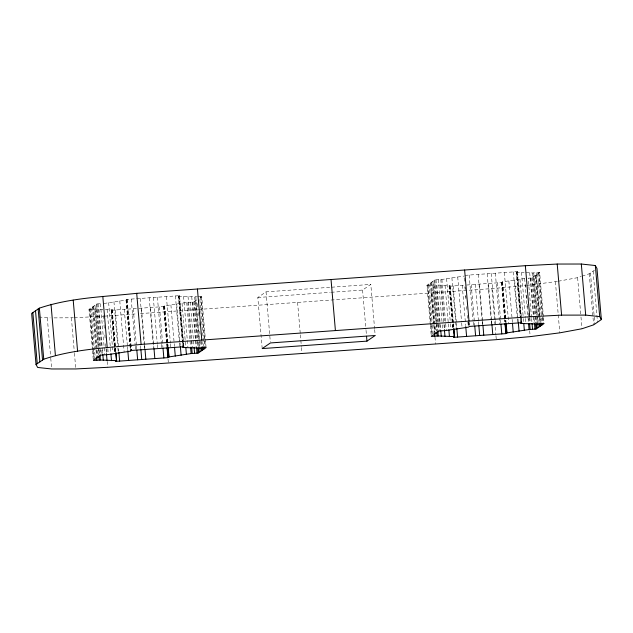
<?xml version="1.0" encoding="UTF-8"?>
<svg xmlns="http://www.w3.org/2000/svg" width="633" height="633" viewBox="0 0 633 633"><rect width="100%" height="100%" fill="white"/><g stroke="black" fill="none" stroke-linecap="round" stroke-linejoin="round"><path stroke-width="0.47" stroke-dasharray="3.17 2.37" d="M92.426 349.709L88.968 309.434L96.944 303.975L102.055 303.611M114.375 347.628L111.179 310.305L112.239 309.569L115.863 351.806M103.954 303.476L126.054 300.113L127.122 299.385L135.715 298.768M139.007 308.326L163.559 306.578L164.627 305.85L186.727 302.487L193.738 301.988L197.1 299.678M182.818 347.462L178.435 296.386L179.503 295.658L183.459 341.82M206.089 347.604L201.705 296.521L199.712 297.89L203.921 347.003M262.197 348.585L257.813 297.502L266.042 291.868L330.663 287.271M331.249 292.28L362.574 290.056L370.803 284.415L374.594 328.622M430.282 324.689L426.911 285.396L434.887 279.936L441.897 279.438L463.997 276.075M452.658 327.522L449.121 286.266L450.182 285.538L453.386 322.862M466.719 285.016L501.502 282.54L502.57 281.812L525.762 278.37M520.761 323.431L516.378 272.348L517.446 271.62L521.821 322.695M531.538 317.489L528.167 278.196L531.673 277.95L539.648 272.491L543.438 316.69M582.091 276.178L589.252 273.772L594.442 270.228M558.306 281.226L577.612 277.673L581.197 276.471M526.759 285.436L557.341 281.408M198.382 309.466L491.912 288.593L525.801 285.562L526.142 289.487M136.617 298.705L179.503 295.658M465.065 275.347L517.446 271.62M178.435 296.386L197.401 296.83M198.2 296.774L201.705 296.521M331.645 287.208L370.803 284.415M525.96 272.451L532.638 272.989L539.648 272.491M88.968 309.434L95.979 308.936L102.665 309.474L102.831 311.436M426.911 285.396L433.921 284.897L450.182 285.538M257.813 297.502L330.268 292.351M111.179 310.305L137.369 308.437M449.121 286.266L465.817 285.079M104.255 316.16L136.578 313.865M140.494 313.58L197.401 309.537M54.05 317.893L73.333 317.774M74.298 317.726L103.274 316.231M516.378 272.348L524.171 272.404M105.339 309.537L112.239 309.569M38.89 316.991L50.197 317.901M593.113 271.13L597.489 322.205M590.462 272.95L594.838 324.025M589.252 273.772L593.635 324.848M577.612 277.673L580.896 315.978M580.975 316.967L581.988 328.749M555.41 281.764L559.794 332.839M543.525 317.671L544.032 323.566M539.023 272.918L543.407 323.993M538.556 272.57L542.346 316.769M542.426 317.75L542.932 323.645M537.654 273.852L541.864 322.965M536.143 272.736L540.527 323.811M536.286 274.793L540.495 323.906M535.66 275.22L539.197 316.468M539.284 317.457L539.704 322.363M535.043 275.648L539.079 322.79M533.738 272.91L538.113 323.985M533.666 276.581L537.631 322.751M532.638 272.989L537.021 324.064M532.298 277.523L536.175 322.703M531.673 277.95L535.55 323.131M530.581 278.029L533.951 317.315M534.03 318.296L534.458 323.21M529.686 272.665L534.062 323.74M531.625 318.47L531.957 322.395M529.829 317.631L530.335 323.526M529.133 317.655L529.465 321.588M526.648 295.382L526.98 299.306M527.4 304.22L527.74 308.152M528.159 313.058L528.919 321.904M529.679 330.743L530.185 336.637M524.662 278.449L528.373 321.667M521.497 272.348L525.374 317.529M525.461 318.51L525.881 323.423M519.978 279.311L523.262 317.624M523.349 318.605L523.602 321.548M517.28 271.739L521.655 322.814M516.916 271.984L520.872 318.154M520.951 319.135L521.291 323.059M516.544 272.237L520.927 323.313M514.684 280.174L518.3 322.403M513.355 271.913L517.311 318.075M517.398 319.056L517.731 322.988M508.853 281.005L512.05 318.328M512.137 319.317L512.39 322.26M504.351 272.554L508.726 323.629M502.57 281.812L505.767 319.135M505.854 320.116L506.02 322.078M502.396 281.922L505.854 322.197M502.032 282.176L505.482 322.45M501.668 282.429L504.778 318.771M504.865 319.752L505.031 321.714M501.502 282.54L504.612 318.882M504.699 319.863L504.865 321.833M497.403 282.832L500.521 319.174M500.608 320.156L500.861 323.107M495.346 273.195L499.73 324.27M491.255 273.488L495.212 319.649M495.299 320.63L495.631 324.563M491.912 288.593L495.868 334.754M495.955 335.735L496.288 339.668M488.407 283.473L491.517 319.815M491.604 320.796L491.857 323.74M487.165 273.772L491.121 319.942M491.208 320.923L491.54 324.848M479.403 284.114L482.52 320.456M482.599 321.437L482.852 324.381M478.16 274.413L482.117 320.583M482.204 321.564L482.536 325.489M475.312 284.407L478.421 320.749M478.508 321.73L478.762 324.674M471.213 284.692L474.671 324.966M469.156 275.054L473.112 321.224M473.199 322.205L473.452 325.148M469.108 322.498L469.362 325.441M468.855 321.627L469.195 325.552M468.491 321.881L468.744 324.824M465.089 286.765L465.255 288.735M465.848 295.611L466.015 297.573M468.119 322.126L468.547 327.039M464.163 278.045L464.503 281.97M464.923 286.884L465.263 290.808M465.682 295.722L466.015 299.654M466.608 306.53L466.861 309.474M467.368 315.369L467.621 318.312M467.953 322.244L468.373 327.15M462.217 285.333L465.666 325.607M457.714 276.882L461.584 322.062M461.671 323.044L462.09 327.957M453.212 285.974L456.33 322.316M456.409 323.297L456.749 327.229M451.883 277.721L456.258 328.796M453.473 323.843L453.806 327.775M450.016 285.649L453.22 322.972M453.299 323.954L453.639 327.886M449.652 285.902L453.188 327.158M449.288 286.156L452.824 327.403M453.244 334.398L453.497 337.342M446.589 278.575L450.372 322.775M450.459 323.756L450.965 329.651M445.062 285.546L448.259 322.87M448.346 323.851L448.765 328.764M441.897 279.438L446.273 330.513M440.805 279.517L444.342 320.773M444.675 324.705L445.181 330.592M440.608 285.436L443.891 323.748M443.978 324.729L444.398 329.643M438.392 279.691L442.182 323.89M442.269 324.871L442.768 330.766M436.873 285.222L440.164 323.534M440.244 324.515L440.75 330.41M435.987 279.865L440.362 330.94M434.887 279.936L439.262 331.012M434.262 280.364L437.973 323.582M438.052 324.563L438.645 331.439M433.921 284.897L437.799 330.086M432.893 281.305L436.517 323.542M436.596 324.523L437.276 332.38M432.83 284.977L436.786 331.146M431.524 282.247L435.9 333.322M430.899 282.666L435.282 333.749M431.184 292.905L433.882 324.341M433.961 325.322L434.555 332.198M434.974 337.112L435.567 343.988M430.282 283.093L433.787 324.436M433.898 325.33L434.657 334.169M428.905 284.035L432.363 324.31M432.442 325.291L433.288 335.11M428.011 285.325L431.382 324.61M431.461 325.591L432.307 335.419M427.536 284.977L431.92 336.052M430.369 325.671L431.295 336.479M374.681 329.603L375.187 335.498M362.574 290.056L365.945 329.342M366.032 330.323L366.365 334.256M297.589 302.408L300.287 333.844M300.374 334.825L301.379 346.607M301.466 347.596L301.973 353.483M266.042 291.868L270.338 341.962M201.08 296.948L204.791 340.166M204.87 341.147L205.464 348.023M200.614 296.6L204.989 347.675M201.99 340.973L202.584 347.849M201.341 341.488L201.761 346.401M197.433 303.611L197.773 307.535M198.192 312.449L198.612 317.362M199.031 322.276L199.371 326.201M199.791 331.114L200.21 336.02M200.637 340.934L201.136 346.829M195.795 296.948L199.585 341.147M199.664 342.129L200.17 348.023M195.724 300.62L199.688 346.781M194.695 297.019L198.485 341.227M198.572 342.208L199.078 348.103M194.355 301.561L198.232 346.742M193.738 301.988L197.1 341.274M197.187 342.255L197.52 346.188M192.638 302.06L196.428 346.259M191.744 296.703L196.127 347.778M190.232 302.234L194.014 346.433M188.017 296.489L192.392 347.564M187.819 302.408L191.609 346.607M186.727 302.487L190.509 346.686M183.562 296.379L187.938 347.454M182.035 303.349L185.738 346.567M183.546 342.801L183.879 346.734M179.337 295.769L183.293 341.939M183.38 342.92L183.712 346.844M178.973 296.022L183.348 347.098M178.601 296.276L182.984 347.351M176.742 304.204L180.278 345.46M175.412 295.951L179.368 342.113M179.456 343.094L179.788 347.026M170.91 305.043L174.447 346.298M166.408 296.592L170.364 342.754M170.451 343.735L170.783 347.667M164.627 305.85L168.077 346.116M164.453 305.961L167.911 346.235M164.089 306.214L167.207 342.556M167.294 343.537L167.539 346.48M163.725 306.467L166.843 342.809M166.922 343.79L167.175 346.734M163.559 306.578L166.693 343.347M166.756 343.901L167.009 346.852M168.038 359.061L168.378 362.986M159.461 306.87L162.918 347.137M157.403 297.233L161.36 343.395M161.447 344.376L161.787 348.308M153.313 297.518L157.269 343.687M157.356 344.668L157.688 348.593M150.464 307.511L153.914 347.778M149.222 297.811L153.597 348.886M141.46 308.152L144.577 344.494M144.656 345.476L144.91 348.419M140.217 298.452L144.174 344.613M144.261 345.602L144.593 349.527M140.566 345.768L140.819 348.712M133.27 308.73L136.388 345.072M136.475 346.053L136.728 349.005M131.213 299.093L135.169 345.254M135.256 346.235L135.597 350.168M127.122 299.385L131.498 350.46M126.956 299.496L131.332 350.571M126.592 299.749L130.548 345.911M130.627 346.892L130.968 350.824M126.22 300.002L130.604 351.078M126.054 300.113L130.43 351.188M124.274 309.371L127.383 345.713M127.47 346.694L127.724 349.645M119.772 300.92L124.147 351.995M115.269 310.012L118.806 351.268M113.94 301.751L117.817 346.939M117.896 347.921L118.316 352.826M112.073 309.687L115.697 351.924M111.709 309.941L114.905 347.264M114.992 348.245L115.333 352.17M111.345 310.186L114.541 347.517M114.628 348.498L114.961 352.423M114.462 348.609L114.795 352.541M108.647 302.614L112.856 351.719M107.119 309.577L110.822 352.795M107.832 348.656L108.338 354.551M106.732 348.736L107.238 354.63M103.171 315.369L103.677 321.263M104.034 325.069L104.437 330.102M104.872 334.897L105.276 339.921M105.632 343.735L106.368 352.692M107.151 361.411L107.657 367.306M100.449 303.729L104.833 354.804M98.938 309.26L102.72 353.459M98.044 303.895L101.66 346.132M102 350.065L102.419 354.971M96.944 303.975L100.568 346.211M100.9 350.144L101.327 355.05M96.319 304.402L100.702 355.477M95.979 308.936L99.436 349.21M99.516 350.191L99.856 354.116M94.95 305.343L99.334 356.419M94.887 309.015L98.843 355.176M93.581 306.277L97.957 357.352M92.956 306.704L96.58 348.941M96.667 349.922L97.34 357.78M92.339 307.132L95.931 349.456M96.042 350.35L96.714 358.207M90.962 308.073L95.346 359.148M90.068 309.355L93.518 349.63M93.605 350.611L94.364 359.449M89.593 309.007L93.977 360.082M92.505 350.69L93.352 360.509M71.402 317.877L74.354 352.257M74.433 353.238L75.786 368.952M47.309 317.901L50.672 357.186M50.759 358.175L51.597 367.995"/><path stroke-width="0.95" d="M39.365 308.152L31.65 313.43L36.026 364.513L37.663 367.464L51.684 368.976L75.786 368.952L107.657 367.306L496.288 339.668L530.185 336.637L559.794 332.839L581.988 328.749L593.635 324.848L601.35 319.57L596.974 268.487L595.337 265.536L581.316 264.024L557.214 264.048L525.343 265.694L136.712 293.332C104.176 296.853 70.603 297.581 39.365 308.152L43.748 359.228L36.026 364.513M116.622 360.652L115.554 361.38L167.935 357.653L169.003 356.925L191.103 353.562L198.113 353.064L206.089 347.604L199.078 348.103L182.818 347.462L183.879 346.734L131.498 350.46L130.43 351.188L108.338 354.551L101.327 355.05L93.352 360.509L100.362 360.011L116.622 360.652L115.95 352.787M366.958 341.132L375.187 335.498L270.426 342.944L262.197 348.585L366.958 341.132L366.531 336.218M454.565 336.614L453.497 337.342L505.878 333.615L506.946 332.887L529.046 329.524L536.056 329.025L544.032 323.566L537.021 324.064L520.761 323.431L521.821 322.695L469.441 326.422L468.373 327.15L446.273 330.513L439.262 331.012L431.295 336.479L438.305 335.981L454.565 336.614L453.893 328.756M43.748 359.228C74.979 348.656 108.552 347.928 141.088 344.407L529.726 316.769L561.598 315.123L585.691 315.099L599.712 316.611L601.35 319.57M595.337 265.536L599.712 316.611M581.316 264.024L585.691 315.099M557.214 264.048L561.598 315.123M541.864 322.965L542.038 324.927M540.495 323.906L540.661 325.868M539.791 323.344L540.044 326.296M539.166 323.772L539.419 326.723M537.71 323.732L538.05 327.657M536.254 323.685L536.681 328.598M535.637 324.112L536.056 329.025M534.458 323.21L534.956 329.105M532.044 323.384L532.551 329.271M525.343 265.694L529.726 316.769M529.631 323.55L530.138 329.445M528.539 323.629L529.046 329.524M523.768 323.51L524.353 330.386M518.3 322.403L519.06 331.249M512.469 323.241L513.228 332.08M506.099 323.067L506.946 332.887M506.02 324.159L506.78 332.998M505.569 323.431L506.408 333.251M505.205 323.677L506.044 333.504M505.039 323.795L505.878 333.615M500.94 324.088L501.787 333.908M491.944 324.729L492.783 334.548M482.939 325.37L483.778 335.189M478.849 325.655L479.687 335.482M474.75 325.948L475.597 335.767M464.622 270.014L468.998 321.089M465.753 326.588L466.592 336.408M456.828 328.211L457.588 337.049M453.726 328.867L454.399 336.724M453.529 331.083L453.695 333.045M448.852 329.746L449.438 336.621M444.398 329.643L444.983 336.511M440.75 330.41L441.256 336.297M437.886 331.067L438.305 335.981M436.873 332.127L437.205 336.052M434.547 333.282L434.8 336.226M331.027 279.517L335.411 330.592M203.921 347.003L204.095 348.965M202.473 346.955L202.718 349.907M197.433 289.012L201.816 340.095M201.848 347.382L202.101 350.334M201.223 347.81L201.476 350.753M199.767 347.77L200.107 351.695M198.311 347.723L198.738 352.636M197.694 348.15L198.113 353.064M196.515 347.248L197.013 353.135M194.102 347.414L194.608 353.309M191.688 347.588L192.195 353.483M190.596 347.667L191.103 353.562M185.825 347.549L186.411 354.425M180.358 346.441L181.117 355.279M174.526 347.28L175.286 356.118M168.164 347.098L169.003 356.925M168.077 348.197L168.837 357.036M167.626 347.462L168.473 357.289M167.262 347.715L168.101 357.542M167.096 347.834L167.935 357.653M162.998 348.118L163.844 357.946M154.001 348.759L154.84 358.587M144.997 349.4L145.835 359.228M136.712 293.332L141.088 344.407M140.906 349.693L141.745 359.512M136.807 349.986L137.654 359.805M127.811 350.627L128.649 360.446M118.885 352.249L119.645 361.087M115.784 352.905L116.456 360.763M110.91 353.784L111.503 360.652M102.815 296.363L107.199 347.438M106.455 353.673L107.04 360.549M102.807 354.44L103.314 360.335M99.943 355.105L100.362 360.011M98.93 356.165L99.262 360.09M96.604 357.313L96.857 360.264M73.206 300.161L77.59 351.236M51.012 304.251L55.388 355.327M38.162 308.975L42.538 360.05M35.511 310.795L39.887 361.87M32.853 312.607L37.236 363.682"/></g></svg>
